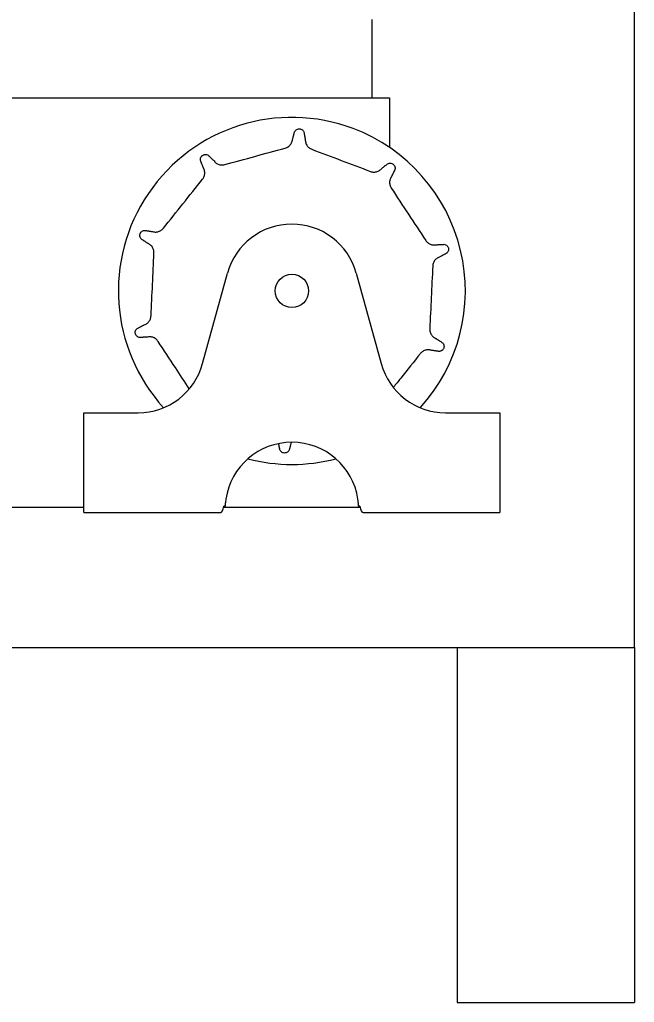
# Model space of a CAD drawing. Header units: inches. Extents: x 0.5 to 23.9, y 7.6 to 18.3.
# Drawn here: x 20.41 to 23.87, y 7.74 to 13.28 of the extents above; entities that cross this region are included whole.
import ezdxf

# ---------------------------------------------------------------- set-up
doc = ezdxf.new("R2010")
doc.units = ezdxf.units.IN
doc.header["$MEASUREMENT"] = 0
doc.header["$PDSIZE"] = -1
doc.layers.add('DIM', color=1, linetype='Continuous')
doc.styles.add('SLDTEXTSTYLE0', font='ARIAL.TTF', dxfattribs={"width": 0.7})
doc.dimstyles.new('SLDDIMSTYLE0', dxfattribs={"dimtxt": 0.15, "dimasz": 0.15, "dimexe": 0, "dimexo": 0.0625, "dimgap": 0.0375, "dimtad": 0, "dimtih": 1, "dimtoh": 1, "dimdec": 3, "dimlfac": 3, "dimrnd": 1e-09, "dimzin": 12, "dimdsep": 46, "dimtxsty": 'SLDTEXTSTYLE0', "dimsah": 1, "dimcen": 0.09, "dimadec": 0, "dimazin": 0, "dimtfac": 1, "dimtdec": 3, "dimtofl": 0, "dimtmove": 0, "dimatfit": 3, "dimfxl": 0, "dimtolj": 1, "dimtzin": 12, "dimarcsym": 0})

# ---------------------------------------------------------------- blocks, each defined once
blk = doc.blocks.new('*D7')
at = {"color": 0, "linetype": 'ByBlock', "lineweight": -2}
for p, q in [((11.6694, 12.46), (11.6694, 17.949)), ((11.8194, 17.949), (17.0705, 17.949)), ((22.8731, 17.949), (17.622, 17.949)), ((23.0231, 14.31), (23.0231, 17.949))]:
    blk.add_line(p, q, dxfattribs=at)
at = {"color": 0, "linetype": 'ByBlock'}
for points in [[(11.6694, 17.949), (11.8194, 17.924), (11.8194, 17.974)], [(23.0231, 17.949), (22.8731, 17.924), (22.8731, 17.974)]]:
    blk.add_solid(points, dxfattribs=at)
at = {"layer": 'DEFPOINTS', "color": 0, "linetype": 'ByBlock'}
for p in [(23.0231, 14.2475), (11.6694, 12.3975)]:
    blk.add_point(p, dxfattribs=at)
at = {"color": 0, "linetype": 'ByBlock', "insert": (17.3462, 17.949), "char_height": 0.15, "attachment_point": 5, "style": 'SLDTEXTSTYLE0'}
blk.add_mtext('34 1/16\\PMAX.', dxfattribs=at)

msp = doc.modelspace()

# ---------------------------------------------------------------- linework, layer by layer
at = {"color": 7, "linetype": 'Continuous', "lineweight": 15}
for p, q in [((23.873942, 9.740699), (23.873942, 17.074033)), ((22.394734, 13.229433), (22.394734, 13.281099)), ((22.394734, 12.840033), (22.394734, 13.229433)), ((19.7414, 12.840033), (22.493067, 12.840033)), ((22.493067, 12.840033), (22.493067, 12.564682)), ((21.439355, 11.341746), (21.579696, 11.851652)), ((22.306021, 11.851652), (22.446363, 11.341746)), ((20.769525, 10.577699), (20.769525, 11.065033)), ((20.769525, 11.065033), (21.076192, 11.065033)), ((22.809525, 11.065033), (23.116192, 11.065033)), ((23.116192, 11.065033), (23.116192, 10.577699)), ((21.939072, 10.897739), (21.939339, 10.89835)), ((20.769525, 10.530033), (19.7414, 10.530033)), ((20.769525, 10.501699), (20.769525, 10.577699)), ((22.328091, 10.530033), (21.557626, 10.530033)), ((21.566532, 10.537699), (21.55908, 10.537699)), ((22.326637, 10.537699), (22.319185, 10.537699)), ((23.116192, 10.577699), (23.116192, 10.501699)), ((20.769525, 10.501699), (21.541765, 10.501699)), ((22.343952, 10.501699), (23.116192, 10.501699)), ((20.332275, 9.740699), (23.873942, 9.740699)), ((22.873942, 9.740699), (22.873942, 7.740699)), ((22.873942, 9.740699), (23.873942, 9.740699)), ((23.873942, 9.740699), (23.873942, 7.740699)), ((22.873942, 7.740699), (23.873942, 7.740699))]:
    msp.add_line(p, q, dxfattribs=at)
msp.add_circle((21.942859, 11.751699), 0.094, dxfattribs=at)
for centre, radius, start, end in [((21.942859, 11.751699), 0.978277, 69.337362, 222.301813), ((21.942859, 11.751699), 0.978277, 317.698187, 69.337362), ((21.942859, 11.751699), 0.376667, 15.388477, 164.611523), ((21.076192, 11.441699), 0.376667, 270, 344.611523), ((22.809525, 11.441699), 0.376667, 195.388477, 270), ((21.942859, 10.521699), 0.376667, 8.550008, 171.449992), ((21.942859, 11.751699), 0.978277, 255.324296, 284.675704)]:
    msp.add_arc(centre, radius, start, end, dxfattribs=at)
for centre, start_param, end_param in [((21.541765, 10.577699), 3.14159265, 4.15812715), ((22.343952, 10.577699), 2.12505816, 3.14159265)]:
    msp.add_ellipse(centre, major_axis=(0, 0.076), ratio=0.26794919, start_param=start_param, end_param=end_param, dxfattribs=at)
for points in [[(21.946646, 12.60566), (21.958073, 12.648724)], [(22.010963, 12.646264), (22.018344, 12.602325)], [(21.443977, 12.444794), (21.42791, 12.48635)], [(21.472144, 12.515448), (21.503942, 12.484239)], [(22.447868, 12.440342), (22.482425, 12.468465)], [(22.523768, 12.435387), (22.503913, 12.395501)], [(21.113122, 12.092906), (21.157191, 12.086348)], [(21.131864, 12.019189), (21.094439, 12.043365)], [(22.756194, 12.011986), (22.800681, 12.014425)], [(22.814686, 11.963364), (22.775178, 11.942767)], [(21.071032, 11.540034), (21.110539, 11.560632)], [(21.129524, 11.491413), (21.085036, 11.488973)], [(22.753853, 11.484209), (22.791278, 11.460034)], [(22.772595, 11.410493), (22.728526, 11.417051)], [(21.874755, 10.857134), (21.869433, 10.888813)], [(21.939072, 10.897739), (21.927644, 10.854675)]]:
    msp.add_open_spline(points, degree=1, dxfattribs=at)
for points, knots in [([(21.958073, 12.648724), (21.959623, 12.651515), (21.962695, 12.657045), (21.970581, 12.662929), (21.979811, 12.665979), (21.989532, 12.665754), (21.99857, 12.662358), (22.005943, 12.656206), (22.009556, 12.65028), (22.010773, 12.646805), (22.010963, 12.646264)], [0, 0, 0, 0, 0.1437602, 0.28488351, 0.42260549, 0.55813154, 0.6938385, 0.83195664, 0.97383359, 1, 1, 1, 1]), ([(21.905297, 12.557116), (21.908428, 12.558153), (21.917642, 12.561205), (21.930948, 12.570852), (21.942673, 12.586688), (21.945323, 12.599343), (21.946646, 12.60566)], [0, 0, 0, 0, 0.1462837, 0.43046212, 0.71573242, 1, 1, 1, 1]), ([(22.018344, 12.602325), (22.018602, 12.598728), (22.019314, 12.588823), (22.025581, 12.573538), (22.037894, 12.558585), (22.049296, 12.552967), (22.055008, 12.550153)], [0, 0, 0, 0, 0.159974373, 0.440438298, 0.719692779, 1, 1, 1, 1]), ([(21.56427, 12.463582), (21.621077, 12.479163), (21.734752, 12.51034), (21.848428, 12.541518), (21.905297, 12.557116)], [0, 0, 0, 0, 0.49972398, 1, 1, 1, 1]), ([(22.055008, 12.550153), (22.110124, 12.529368), (22.220415, 12.487775), (22.330707, 12.446181), (22.385883, 12.425373)], [0, 0, 0, 0, 0.49972409, 1, 1, 1, 1]), ([(21.42791, 12.48635), (21.427523, 12.489519), (21.426758, 12.495799), (21.429679, 12.505194), (21.435354, 12.513087), (21.44335, 12.518619), (21.452658, 12.521184), (21.462239, 12.520541), (21.468646, 12.51787), (21.471673, 12.515774), (21.472144, 12.515448)], [0, 0, 0, 0, 0.143760024, 0.284883843, 0.422606048, 0.558132889, 0.693839327, 0.831957681, 0.973832896, 1, 1, 1, 1]), ([(21.503942, 12.484239), (21.506266, 12.481481), (21.512663, 12.473885), (21.526718, 12.465204), (21.545468, 12.460344), (21.557995, 12.462501), (21.56427, 12.463582)], [0, 0, 0, 0, 0.15997423, 0.44043856, 0.71969218, 1, 1, 1, 1]), ([(22.482425, 12.468465), (22.48532, 12.469811), (22.491056, 12.472479), (22.500894, 12.472605), (22.510154, 12.469647), (22.517886, 12.463752), (22.523202, 12.455691), (22.525551, 12.446381), (22.52499, 12.439462), (22.523933, 12.435936), (22.523768, 12.435387)], [0, 0, 0, 0, 0.14376103, 0.28488524, 0.42260602, 0.5581331, 0.69383903, 0.83195745, 0.97383361, 1, 1, 1, 1]), ([(21.439059, 12.381217), (21.440982, 12.383896), (21.446643, 12.391781), (21.451737, 12.407407), (21.451915, 12.42711), (21.44662, 12.438906), (21.443977, 12.444794)], [0, 0, 0, 0, 0.14628347, 0.43046329, 0.71573275, 1, 1, 1, 1]), ([(22.385883, 12.425373), (22.389025, 12.424372), (22.398273, 12.421425), (22.414709, 12.421409), (22.433502, 12.427328), (22.443085, 12.436009), (22.447868, 12.440342)], [0, 0, 0, 0, 0.14628448, 0.43046226, 0.7157323, 1, 1, 1, 1]), ([(21.21814, 12.105096), (21.25494, 12.151091), (21.328579, 12.243131), (21.402219, 12.335171), (21.439059, 12.381217)], [0, 0, 0, 0, 0.49972408, 1, 1, 1, 1]), ([(22.503913, 12.395501), (22.502007, 12.392439), (22.496761, 12.384007), (22.492847, 12.367957), (22.494019, 12.348623), (22.499942, 12.337376), (22.502909, 12.331742)], [0, 0, 0, 0, 0.15997484, 0.4404395, 0.71969313, 1, 1, 1, 1]), ([(22.502909, 12.331742), (22.535281, 12.282531), (22.600061, 12.184053), (22.66484, 12.085576), (22.697248, 12.03631)], [0, 0, 0, 0, 0.4997245, 1, 1, 1, 1]), ([(21.094439, 12.043365), (21.092264, 12.045702), (21.087954, 12.050332), (21.084794, 12.05965), (21.084746, 12.069371), (21.087964, 12.078546), (21.093986, 12.086093), (21.102116, 12.091204), (21.108869, 12.092808), (21.112549, 12.092893), (21.113122, 12.092906)], [0, 0, 0, 0, 0.14376035, 0.28488379, 0.42260545, 0.55813368, 0.69383912, 0.83195751, 0.97383388, 1, 1, 1, 1]), ([(21.157191, 12.086348), (21.160693, 12.085482), (21.170333, 12.083098), (21.186807, 12.084336), (21.204832, 12.091424), (21.213699, 12.100533), (21.21814, 12.105096)], [0, 0, 0, 0, 0.15997378, 0.44043781, 0.71969083, 1, 1, 1, 1]), ([(22.697248, 12.03631), (22.699202, 12.033652), (22.704951, 12.025833), (22.718239, 12.016159), (22.736922, 12.009901), (22.749777, 12.011292), (22.756194, 12.011986)], [0, 0, 0, 0, 0.14628506, 0.43046339, 0.71573224, 1, 1, 1, 1]), ([(21.165255, 11.964864), (21.165236, 11.968162), (21.165181, 11.977868), (21.160118, 11.993504), (21.14868, 12.009548), (21.137463, 12.015979), (21.131864, 12.019189)], [0, 0, 0, 0, 0.146284, 0.43046236, 0.71573175, 1, 1, 1, 1]), ([(22.800681, 12.014425), (22.803814, 12.013813), (22.810023, 12.0126), (22.818056, 12.00692), (22.823809, 11.999084), (22.826599, 11.989769), (22.826162, 11.980124), (22.82259, 11.97121), (22.81807, 11.965943), (22.815142, 11.963712), (22.814686, 11.963364)], [0, 0, 0, 0, 0.14376039, 0.28488375, 0.42260679, 0.55813082, 0.69383854, 0.83195733, 0.97383424, 1, 1, 1, 1]), ([(21.148828, 11.611624), (21.151564, 11.670465), (21.15704, 11.788212), (21.162516, 11.905958), (21.165255, 11.964864)], [0, 0, 0, 0, 0.49972438, 1, 1, 1, 1]), ([(22.775178, 11.942767), (22.771837, 11.941409), (22.762636, 11.937672), (22.750036, 11.926987), (22.73962, 11.910657), (22.737801, 11.898077), (22.73689, 11.891774)], [0, 0, 0, 0, 0.15997423, 0.44043728, 0.71969205, 1, 1, 1, 1]), ([(22.73689, 11.891774), (22.734153, 11.832934), (22.728678, 11.715187), (22.723202, 11.597441), (22.720462, 11.538535)], [0, 0, 0, 0, 0.4997241, 1, 1, 1, 1]), ([(21.110539, 11.560632), (21.113881, 11.56199), (21.123081, 11.565727), (21.135681, 11.576411), (21.146097, 11.592742), (21.147916, 11.605322), (21.148828, 11.611624)], [0, 0, 0, 0, 0.15997387, 0.44043876, 0.71969275, 1, 1, 1, 1]), ([(21.085036, 11.488973), (21.081903, 11.489585), (21.075694, 11.490798), (21.067661, 11.496479), (21.061908, 11.504315), (21.059118, 11.513629), (21.059555, 11.523275), (21.063127, 11.532188), (21.067648, 11.537455), (21.070576, 11.539687), (21.071032, 11.540034)], [0, 0, 0, 0, 0.14376024, 0.28488499, 0.42260645, 0.55813301, 0.69383787, 0.83195676, 0.97383264, 1, 1, 1, 1]), ([(22.720462, 11.538535), (22.720481, 11.535237), (22.720536, 11.525531), (22.7256, 11.509895), (22.737037, 11.49385), (22.748254, 11.487419), (22.753853, 11.484209)], [0, 0, 0, 0, 0.14628432, 0.4304635, 0.71573395, 1, 1, 1, 1]), ([(21.188469, 11.467089), (21.186515, 11.469746), (21.180766, 11.477566), (21.167479, 11.48724), (21.148795, 11.493497), (21.13594, 11.492107), (21.129524, 11.491413)], [0, 0, 0, 0, 0.14628309, 0.43046319, 0.71573247, 1, 1, 1, 1]), ([(21.364307, 11.199782), (21.338102, 11.239618), (21.279489, 11.328721), (21.220877, 11.417823), (21.188469, 11.467089)], [0, 0, 0, 0, 0.44708632, 1, 1, 1, 1]), ([(22.728526, 11.417051), (22.725025, 11.417917), (22.715385, 11.420301), (22.698911, 11.419063), (22.680885, 11.411974), (22.672019, 11.402866), (22.667577, 11.398303)], [0, 0, 0, 0, 0.15997395, 0.44044045, 0.71969354, 1, 1, 1, 1]), ([(22.791278, 11.460034), (22.793453, 11.457697), (22.797763, 11.453066), (22.800923, 11.443749), (22.800971, 11.434028), (22.797754, 11.424852), (22.791731, 11.417306), (22.783602, 11.412194), (22.776849, 11.41059), (22.773168, 11.410506), (22.772595, 11.410493)], [0, 0, 0, 0, 0.14376149, 0.28488455, 0.4226065, 0.55813237, 0.69383722, 0.83195911, 0.97383383, 1, 1, 1, 1]), ([(22.667577, 11.398303), (22.630778, 11.352308), (22.580114, 11.288984), (22.529449, 11.22566), (22.515585, 11.208331)], [0, 0, 0, 0, 0.72634206, 1, 1, 1, 1]), ([(21.927644, 10.854675), (21.926094, 10.851884), (21.923022, 10.846354), (21.915137, 10.84047), (21.905907, 10.83742), (21.896186, 10.837645), (21.887147, 10.841041), (21.879774, 10.847192), (21.876162, 10.853119), (21.874944, 10.856593), (21.874755, 10.857134)], [0, 0, 0, 0, 0.14375958, 0.28488338, 0.4226054, 0.55813191, 0.69383886, 0.83195835, 0.9738335, 1, 1, 1, 1]), ([(21.570378, 10.577699), (21.569798, 10.573561), (21.568641, 10.565312), (21.56728, 10.55157), (21.566807, 10.542797), (21.566532, 10.537699)], [0, 0, 0, 0, 0.29661276, 0.59134445, 1, 1, 1, 1]), ([(22.319185, 10.537699), (22.318999, 10.54133), (22.318627, 10.54859), (22.317472, 10.56209), (22.316124, 10.571952), (22.315339, 10.577699)], [0, 0, 0, 0, 0.29443426, 0.58878073, 1, 1, 1, 1])]:
    msp.add_open_spline(points, degree=3, knots=knots, dxfattribs=at)

# ---------------------------------------------------------------- dimensions: what is measured, and where the dimension line sits
at = {"layer": 'DIM'}
dim = msp.add_linear_dim(base=(23.023059, 17.949033), p1=(11.669359, 12.397533), p2=(23.023059, 14.24751), text='<>\\PMAX.', dimstyle='SLDDIMSTYLE0', override={"dimdec": 4, "dimlunit": 5, "dimfrac": 2}, dxfattribs=at)
dim.commit()
dim.dimension.update_dxf_attribs({"geometry": '*D7', "text_midpoint": (17.346209, 17.949033)})

doc.saveas('drawing.dxf')
